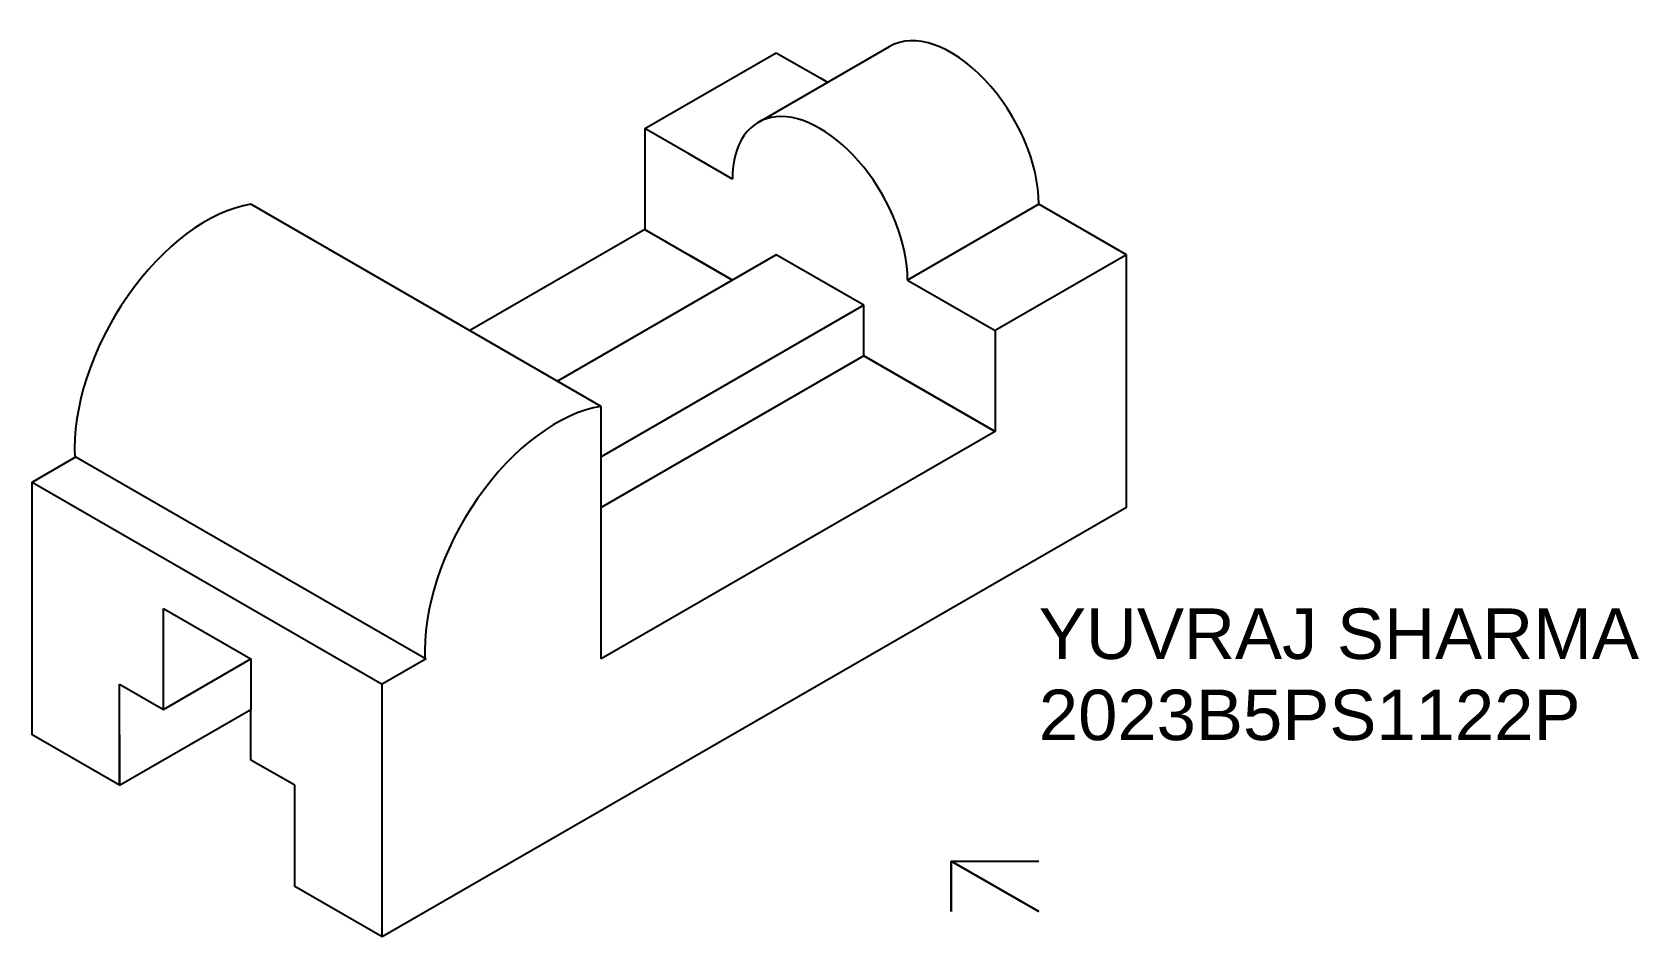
# Model space of a CAD drawing. Header units: inches. Extents: x 59 to 990, y -20 to 135.
# Drawn here: x 958.69 to 990.48, y 22.5 to 40.41 of the extents above.
import ezdxf

# ---------------------------------------------------------------- set-up
doc = ezdxf.new("R2010")
doc.units = ezdxf.units.IN
doc.header["$MEASUREMENT"] = 0
doc.styles.get("Standard").update_dxf_attribs({"font": 'arial.ttf'})

msp = doc.modelspace()

# ---------------------------------------------------------------- linework, layer by layer
for p, q in [((973.054, 38.621), (975.652, 40.121)), ((970.814, 38.5), (973.413, 40)), ((973.413, 40), (974.279, 39.5)), ((974.279, 39.5), (974.427, 39.414)), ((971.681, 38), (970.814, 38.5)), ((970.814, 38.5), (970.814, 36.5)), ((972.547, 37.5), (971.681, 38)), ((969.948, 33), (963.02, 37)), ((978.609, 37), (976.011, 35.5)), ((980.341, 36), (978.609, 37)), ((970.814, 36.5), (967.35, 34.5)), ((970.814, 36.5), (972.547, 35.5)), ((973.413, 36), (969.082, 33.5)), ((972.547, 35.5), (971.681, 36)), ((975.145, 35), (973.413, 36)), ((980.341, 36), (977.743, 34.5)), ((980.341, 31), (980.341, 36)), ((976.011, 35.5), (977.743, 34.5)), ((975.145, 35), (969.948, 32)), ((975.145, 34), (975.145, 35)), ((975.145, 34), (975.145, 35)), ((977.743, 34.5), (977.743, 32.5)), ((975.145, 34), (969.948, 31)), ((975.145, 34), (977.743, 32.5)), ((977.743, 32.5), (975.145, 34)), ((969.948, 28), (969.948, 33)), ((977.743, 32.5), (969.948, 28)), ((958.69, 31.5), (959.556, 32)), ((959.556, 32), (966.484, 28)), ((958.69, 26.5), (958.69, 31.5)), ((958.69, 31.5), (965.618, 27.5)), ((980.341, 31), (965.618, 22.5)), ((961.288, 27), (961.288, 29)), ((961.288, 29), (963.02, 28)), ((961.288, 27), (963.02, 28)), ((963.02, 28), (963.02, 27)), ((966.484, 28), (965.618, 27.5)), ((960.422, 25.5), (960.422, 27.5)), ((960.422, 27.5), (961.288, 27)), ((965.618, 22.5), (965.618, 27.5)), ((960.422, 25.5), (963.02, 27)), ((963.02, 26), (963.02, 27)), ((960.422, 25.5), (958.69, 26.5)), ((960.422, 26.5), (960.422, 25.5)), ((963.886, 25.5), (963.02, 26)), ((963.886, 23.5), (963.886, 25.5)), ((976.877, 24), (978.609, 23)), ((978.609, 23), (976.877, 24)), ((976.877, 24), (976.877, 23)), ((976.877, 23), (976.877, 24)), ((976.877, 24), (978.609, 24)), ((965.618, 22.5), (963.886, 23.5)), ((965.618, 22.5), (963.886, 23.5))]:
    msp.add_line(p, q)
for centre, major_axis, start_param, end_param in [((976.877, 38), (1.225, -2.121), 7.068583, 9.424778), ((974.279, 36.5), (1.225, -2.121), 7.068583, 10.210176), ((962.128, 33.667), (-1.837, -3.182), 3.576527, 5.558611), ((969.056, 29.667), (-1.837, -3.182), 3.576527, 5.558611)]:
    msp.add_ellipse(centre, major_axis=major_axis, ratio=0.57735, start_param=start_param, end_param=end_param)

# ---------------------------------------------------------------- texts
for s, p in [('YUVRAJ SHARMA', (978.609, 28)), ('2023B5PS1122P', (978.609, 26.394))]:
    msp.add_text(s, height=1).set_placement(p)

doc.saveas('drawing.dxf')
